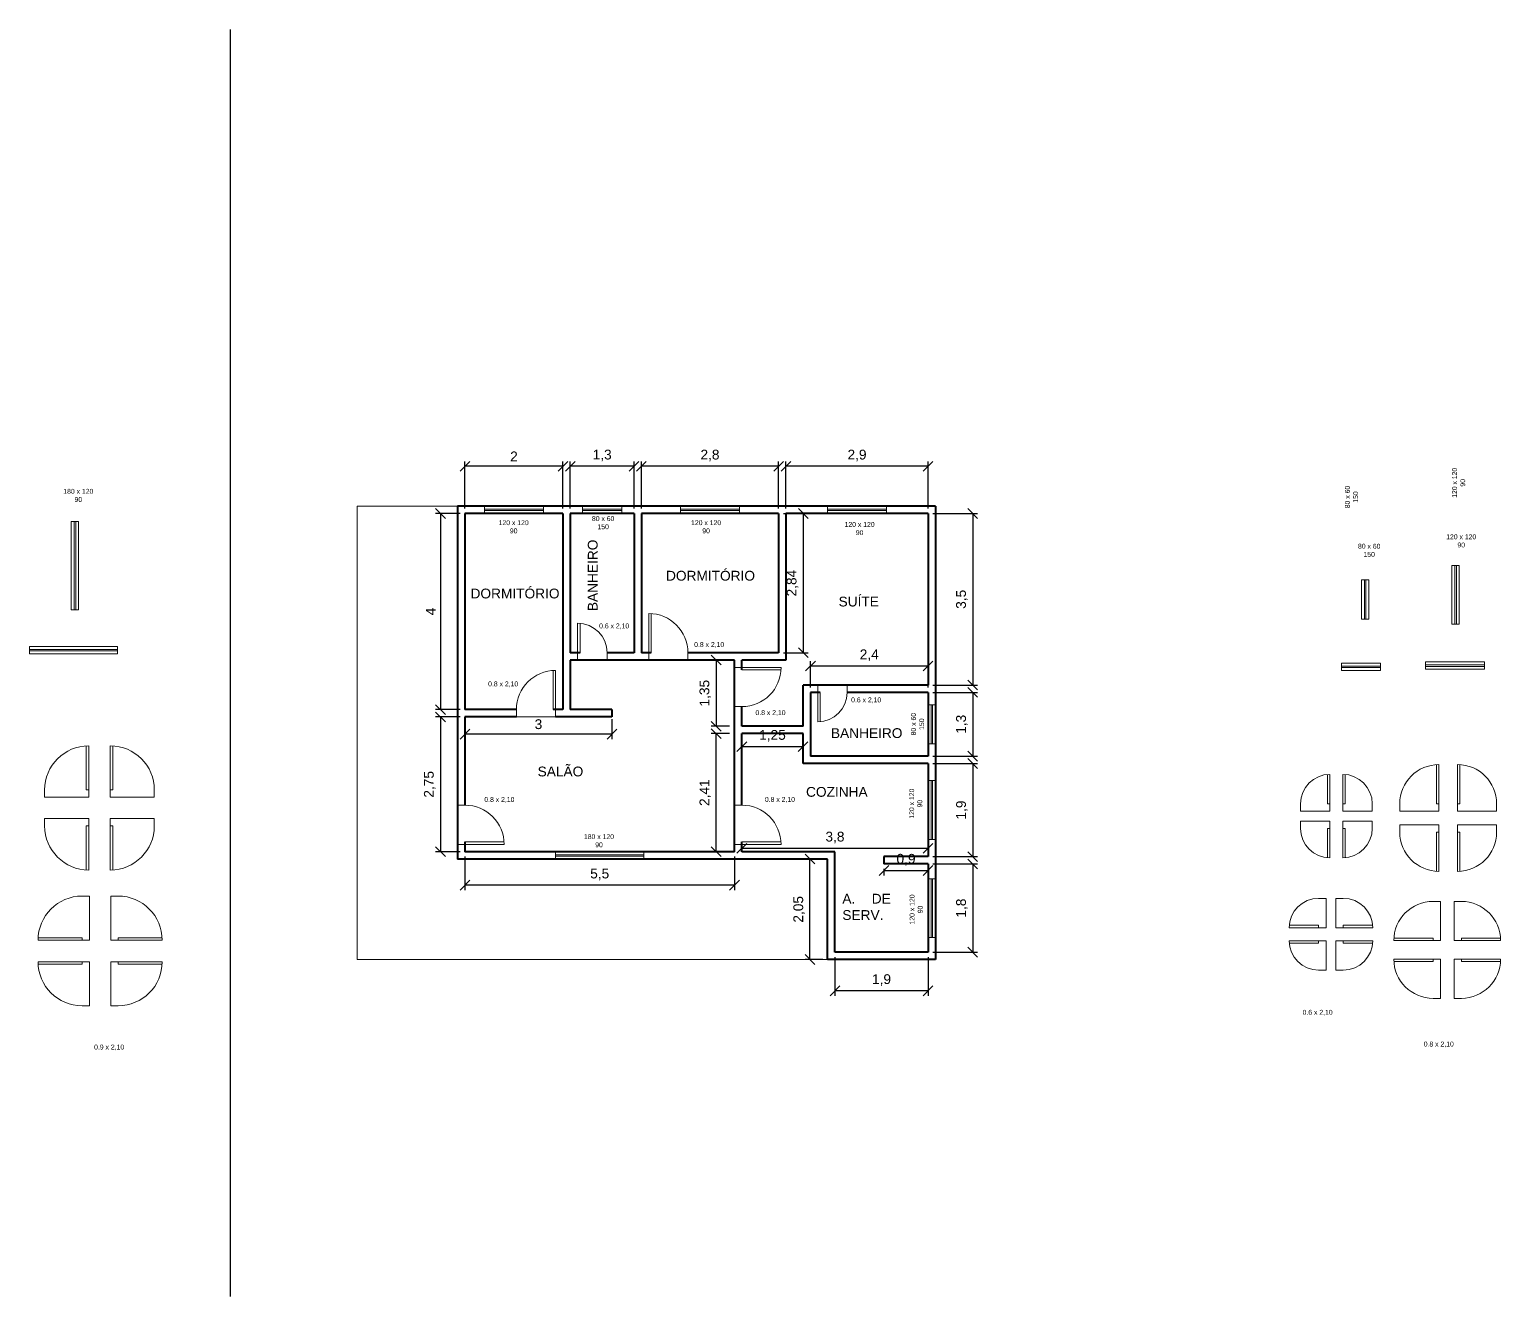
# Model space of a CAD drawing. Header units: millimetres. Extents: x 2213 to 2478, y 1506 to 1643.
# Drawn here: x 2384.16 to 2414.17, y 1580.9 to 1606.75 of the extents above; entities that cross this region are included whole.
import ezdxf

# ---------------------------------------------------------------- set-up
doc = ezdxf.new("R2010")
doc.units = ezdxf.units.MM
for name, color, linetype, lineweight in [('Cotas', 6, 'Continuous', 9), ('Detalhes e Hachuras', 1, 'Continuous', 9), ('Paredes', 4, 'Continuous', 40), ('Portas Janelas', 2, 'Continuous', 20), ('Textos', 3, 'Continuous', 30)]:
    doc.layers.add(name, color=color, linetype=linetype, lineweight=lineweight)
doc.styles.get("Standard").update_dxf_attribs({"font": 'arial.ttf'})
doc.dimstyles.new('ISO-25', dxfattribs={"dimtxt": 0.2, "dimasz": 0.2, "dimexe": 0.1, "dimexo": 0.1, "dimgap": 0.1, "dimtad": 1, "dimtxsty": 'Standard', "dimblk": 'OBLIQUE', "dimcen": 0, "dimclrd": 6, "dimclre": 6, "dimclrt": 6, "dimadec": 0, "dimazin": 0, "dimtfac": 1, "dimtmove": 0, "dimatfit": 3, "dimldrblk": 'OBLIQUE', "dimfxl": 1, "dimtfillclr": 6, "dimarcsym": 0})

# ---------------------------------------------------------------- blocks, each defined once
blk = doc.blocks.new('_Oblique')
at = {"color": 0, "linetype": 'ByBlock', "lineweight": -2}
blk.add_line((-0.5, -0.5), (0.5, 0.5), dxfattribs=at)
blk = doc.blocks.new('*D123')
at = {"layer": 'Defpoints', "color": 0, "transparency": 16777216}
for p in [(2400.083, 1589.828), (2400.443, 1589.828), (2400.443, 1587.778)]:
    blk.add_point(p, dxfattribs=at)
at = {"layer": 'Paredes', "color": 6, "lineweight": -2, "transparency": 16777216}
for p, q in [((2400.343, 1589.828), (2399.983, 1589.828)), ((2400.083, 1587.778), (2400.083, 1589.828)), ((2400.343, 1587.778), (2399.983, 1587.778))]:
    blk.add_line(p, q, dxfattribs=at)
at = {"layer": 'Paredes', "color": 6, "lineweight": -2, "transparency": 16777216, "xscale": 0.2, "yscale": 0.2, "zscale": 0.2}
for p, rotation in [((2400.083, 1589.828), 90), ((2400.083, 1587.778), 270)]:
    blk.add_blockref('_Oblique', p, dxfattribs=dict(at, rotation=rotation))
at = {"layer": 'Paredes', "color": 6, "transparency": 16777216, "insert": (2399.863, 1588.803), "char_height": 0.2, "attachment_point": 5, "rotation": 90}
blk.add_mtext('2,05', dxfattribs=at)
blk = doc.blocks.new('*D124')
at = {"layer": 'Defpoints', "color": 0, "transparency": 16777216}
for p in [(2400.593, 1587.928), (2402.493, 1587.928), (2400.593, 1587.14)]:
    blk.add_point(p, dxfattribs=at)
at = {"layer": 'Paredes', "color": 6, "lineweight": -2, "transparency": 16777216}
for p, q in [((2400.593, 1587.828), (2400.593, 1587.04)), ((2402.493, 1587.828), (2402.493, 1587.04)), ((2402.493, 1587.14), (2400.593, 1587.14))]:
    blk.add_line(p, q, dxfattribs=at)
at = {"layer": 'Paredes', "color": 6, "lineweight": -2, "transparency": 16777216, "xscale": 0.2, "yscale": 0.2, "zscale": 0.2, "rotation": 180}
blk.add_blockref('_Oblique', (2400.593, 1587.14), dxfattribs=at)
at = {"layer": 'Paredes', "color": 6, "lineweight": -2, "transparency": 16777216, "xscale": 0.2, "yscale": 0.2, "zscale": 0.2}
blk.add_blockref('_Oblique', (2402.493, 1587.14), dxfattribs=at)
at = {"layer": 'Paredes', "color": 6, "transparency": 16777216, "insert": (2401.543, 1587.36), "char_height": 0.2, "attachment_point": 5}
blk.add_mtext('1,9', dxfattribs=at)
blk = doc.blocks.new('*D125')
at = {"layer": 'Defpoints', "color": 0, "transparency": 16777216}
for p in [(2393.043, 1592.784), (2396.043, 1592.784), (2393.043, 1592.377)]:
    blk.add_point(p, dxfattribs=at)
at = {"layer": 'Paredes', "color": 6, "lineweight": -2, "transparency": 16777216}
for p, q in [((2393.043, 1592.684), (2393.043, 1592.277)), ((2396.043, 1592.684), (2396.043, 1592.277)), ((2396.043, 1592.377), (2393.043, 1592.377))]:
    blk.add_line(p, q, dxfattribs=at)
at = {"layer": 'Paredes', "color": 6, "lineweight": -2, "transparency": 16777216, "xscale": 0.2, "yscale": 0.2, "zscale": 0.2, "rotation": 180}
blk.add_blockref('_Oblique', (2393.043, 1592.377), dxfattribs=at)
at = {"layer": 'Paredes', "color": 6, "lineweight": -2, "transparency": 16777216, "xscale": 0.2, "yscale": 0.2, "zscale": 0.2}
blk.add_blockref('_Oblique', (2396.043, 1592.377), dxfattribs=at)
at = {"layer": 'Paredes', "color": 6, "transparency": 16777216, "insert": (2394.543, 1592.579), "char_height": 0.2, "attachment_point": 5}
blk.add_mtext('3', dxfattribs=at)
blk = doc.blocks.new('*D126')
at = {"layer": 'Defpoints', "color": 0, "transparency": 16777216}
for p in [(2393.043, 1596.878), (2392.545, 1592.878), (2393.043, 1592.878)]:
    blk.add_point(p, dxfattribs=at)
at = {"layer": 'Paredes', "color": 6, "lineweight": -2, "transparency": 16777216}
for p, q in [((2392.943, 1596.878), (2392.445, 1596.878)), ((2392.545, 1596.878), (2392.545, 1592.878)), ((2392.943, 1592.878), (2392.445, 1592.878))]:
    blk.add_line(p, q, dxfattribs=at)
at = {"layer": 'Paredes', "color": 6, "lineweight": -2, "transparency": 16777216, "xscale": 0.2, "yscale": 0.2, "zscale": 0.2}
for p, rotation in [((2392.545, 1596.878), 90), ((2392.545, 1592.878), 270)]:
    blk.add_blockref('_Oblique', p, dxfattribs=dict(at, rotation=rotation))
at = {"layer": 'Paredes', "color": 6, "transparency": 16777216, "insert": (2392.345, 1594.878), "char_height": 0.2, "attachment_point": 5, "rotation": 90}
blk.add_mtext('4', dxfattribs=at)
blk = doc.blocks.new('*D127')
at = {"layer": 'Defpoints', "color": 0, "transparency": 16777216}
for p in [(2393.043, 1592.728), (2392.545, 1589.978), (2393.043, 1589.978)]:
    blk.add_point(p, dxfattribs=at)
at = {"layer": 'Paredes', "color": 6, "lineweight": -2, "transparency": 16777216}
for p, q in [((2392.943, 1592.728), (2392.445, 1592.728)), ((2392.545, 1592.728), (2392.545, 1589.978)), ((2392.943, 1589.978), (2392.445, 1589.978))]:
    blk.add_line(p, q, dxfattribs=at)
at = {"layer": 'Paredes', "color": 6, "lineweight": -2, "transparency": 16777216, "xscale": 0.2, "yscale": 0.2, "zscale": 0.2}
for p, rotation in [((2392.545, 1592.728), 90), ((2392.545, 1589.978), 270)]:
    blk.add_blockref('_Oblique', p, dxfattribs=dict(at, rotation=rotation))
at = {"layer": 'Paredes', "color": 6, "transparency": 16777216, "insert": (2392.325, 1591.353), "char_height": 0.2, "attachment_point": 5, "rotation": 90}
blk.add_mtext('2,75', dxfattribs=at)
blk = doc.blocks.new('*D128')
at = {"layer": 'Defpoints', "color": 0, "transparency": 16777216}
for p in [(2393.043, 1597.842), (2393.043, 1596.878), (2395.043, 1596.878)]:
    blk.add_point(p, dxfattribs=at)
at = {"layer": 'Paredes', "color": 6, "lineweight": -2, "transparency": 16777216}
for p, q in [((2393.043, 1596.978), (2393.043, 1597.942)), ((2395.043, 1596.978), (2395.043, 1597.942)), ((2395.043, 1597.842), (2393.043, 1597.842))]:
    blk.add_line(p, q, dxfattribs=at)
at = {"layer": 'Paredes', "color": 6, "lineweight": -2, "transparency": 16777216, "xscale": 0.2, "yscale": 0.2, "zscale": 0.2, "rotation": 180}
blk.add_blockref('_Oblique', (2393.043, 1597.842), dxfattribs=at)
at = {"layer": 'Paredes', "color": 6, "lineweight": -2, "transparency": 16777216, "xscale": 0.2, "yscale": 0.2, "zscale": 0.2}
blk.add_blockref('_Oblique', (2395.043, 1597.842), dxfattribs=at)
at = {"layer": 'Paredes', "color": 6, "transparency": 16777216, "insert": (2394.043, 1598.043), "char_height": 0.2, "attachment_point": 5}
blk.add_mtext('2', dxfattribs=at)
blk = doc.blocks.new('*D129')
at = {"layer": 'Defpoints', "color": 0, "transparency": 16777216}
for p in [(2395.193, 1597.842), (2395.193, 1596.878), (2396.493, 1596.878)]:
    blk.add_point(p, dxfattribs=at)
at = {"layer": 'Paredes', "color": 6, "lineweight": -2, "transparency": 16777216}
for p, q in [((2395.193, 1596.978), (2395.193, 1597.942)), ((2396.493, 1596.978), (2396.493, 1597.942)), ((2396.493, 1597.842), (2395.193, 1597.842))]:
    blk.add_line(p, q, dxfattribs=at)
at = {"layer": 'Paredes', "color": 6, "lineweight": -2, "transparency": 16777216, "xscale": 0.2, "yscale": 0.2, "zscale": 0.2, "rotation": 180}
blk.add_blockref('_Oblique', (2395.193, 1597.842), dxfattribs=at)
at = {"layer": 'Paredes', "color": 6, "lineweight": -2, "transparency": 16777216, "xscale": 0.2, "yscale": 0.2, "zscale": 0.2}
blk.add_blockref('_Oblique', (2396.493, 1597.842), dxfattribs=at)
at = {"layer": 'Paredes', "color": 6, "transparency": 16777216, "insert": (2395.843, 1598.062), "char_height": 0.2, "attachment_point": 5}
blk.add_mtext('1,3', dxfattribs=at)
blk = doc.blocks.new('*D130')
at = {"layer": 'Defpoints', "color": 0, "transparency": 16777216}
for p in [(2396.643, 1597.842), (2396.643, 1596.878), (2399.443, 1596.878)]:
    blk.add_point(p, dxfattribs=at)
at = {"layer": 'Paredes', "color": 6, "lineweight": -2, "transparency": 16777216}
for p, q in [((2396.643, 1596.978), (2396.643, 1597.942)), ((2399.443, 1596.978), (2399.443, 1597.942)), ((2399.443, 1597.842), (2396.643, 1597.842))]:
    blk.add_line(p, q, dxfattribs=at)
at = {"layer": 'Paredes', "color": 6, "lineweight": -2, "transparency": 16777216, "xscale": 0.2, "yscale": 0.2, "zscale": 0.2, "rotation": 180}
blk.add_blockref('_Oblique', (2396.643, 1597.842), dxfattribs=at)
at = {"layer": 'Paredes', "color": 6, "lineweight": -2, "transparency": 16777216, "xscale": 0.2, "yscale": 0.2, "zscale": 0.2}
blk.add_blockref('_Oblique', (2399.443, 1597.842), dxfattribs=at)
at = {"layer": 'Paredes', "color": 6, "transparency": 16777216, "insert": (2398.043, 1598.062), "char_height": 0.2, "attachment_point": 5}
blk.add_mtext('2,8', dxfattribs=at)
blk = doc.blocks.new('*D131')
at = {"layer": 'Defpoints', "color": 0, "transparency": 16777216}
for p in [(2399.593, 1597.842), (2399.593, 1596.878), (2402.493, 1596.878)]:
    blk.add_point(p, dxfattribs=at)
at = {"layer": 'Paredes', "color": 6, "lineweight": -2, "transparency": 16777216}
for p, q in [((2399.593, 1596.978), (2399.593, 1597.942)), ((2402.493, 1596.978), (2402.493, 1597.942)), ((2402.493, 1597.842), (2399.593, 1597.842))]:
    blk.add_line(p, q, dxfattribs=at)
at = {"layer": 'Paredes', "color": 6, "lineweight": -2, "transparency": 16777216, "xscale": 0.2, "yscale": 0.2, "zscale": 0.2, "rotation": 180}
blk.add_blockref('_Oblique', (2399.593, 1597.842), dxfattribs=at)
at = {"layer": 'Paredes', "color": 6, "lineweight": -2, "transparency": 16777216, "xscale": 0.2, "yscale": 0.2, "zscale": 0.2}
blk.add_blockref('_Oblique', (2402.493, 1597.842), dxfattribs=at)
at = {"layer": 'Paredes', "color": 6, "transparency": 16777216, "insert": (2401.043, 1598.062), "char_height": 0.2, "attachment_point": 5}
blk.add_mtext('2,9', dxfattribs=at)
blk = doc.blocks.new('*D132')
at = {"layer": 'Defpoints', "color": 0, "transparency": 16777216}
for p in [(2402.493, 1596.878), (2402.493, 1593.378), (2403.404, 1593.378)]:
    blk.add_point(p, dxfattribs=at)
at = {"layer": 'Paredes', "color": 6, "lineweight": -2, "transparency": 16777216}
for p, q in [((2402.593, 1596.878), (2403.504, 1596.878)), ((2403.404, 1596.878), (2403.404, 1593.378)), ((2402.593, 1593.378), (2403.504, 1593.378))]:
    blk.add_line(p, q, dxfattribs=at)
at = {"layer": 'Paredes', "color": 6, "lineweight": -2, "transparency": 16777216, "xscale": 0.2, "yscale": 0.2, "zscale": 0.2}
for p, rotation in [((2403.404, 1596.878), 90), ((2403.404, 1593.378), 270)]:
    blk.add_blockref('_Oblique', p, dxfattribs=dict(at, rotation=rotation))
at = {"layer": 'Paredes', "color": 6, "transparency": 16777216, "insert": (2403.184, 1595.128), "char_height": 0.2, "attachment_point": 5, "rotation": 90}
blk.add_mtext('3,5', dxfattribs=at)
blk = doc.blocks.new('*D133')
at = {"layer": 'Defpoints', "color": 0, "transparency": 16777216}
for p in [(2402.493, 1593.228), (2402.493, 1591.928), (2403.404, 1591.928)]:
    blk.add_point(p, dxfattribs=at)
at = {"layer": 'Paredes', "color": 6, "lineweight": -2, "transparency": 16777216}
for p, q in [((2402.593, 1593.228), (2403.504, 1593.228)), ((2403.404, 1593.228), (2403.404, 1591.928)), ((2402.593, 1591.928), (2403.504, 1591.928))]:
    blk.add_line(p, q, dxfattribs=at)
at = {"layer": 'Paredes', "color": 6, "lineweight": -2, "transparency": 16777216, "xscale": 0.2, "yscale": 0.2, "zscale": 0.2}
for p, rotation in [((2403.404, 1593.228), 90), ((2403.404, 1591.928), 270)]:
    blk.add_blockref('_Oblique', p, dxfattribs=dict(at, rotation=rotation))
at = {"layer": 'Paredes', "color": 6, "transparency": 16777216, "insert": (2403.184, 1592.578), "char_height": 0.2, "attachment_point": 5, "rotation": 90}
blk.add_mtext('1,3', dxfattribs=at)
blk = doc.blocks.new('*D134')
at = {"layer": 'Defpoints', "color": 0, "transparency": 16777216}
for p in [(2402.493, 1591.778), (2402.493, 1589.878), (2403.404, 1589.878)]:
    blk.add_point(p, dxfattribs=at)
at = {"layer": 'Paredes', "color": 6, "lineweight": -2, "transparency": 16777216}
for p, q in [((2402.593, 1591.778), (2403.504, 1591.778)), ((2403.404, 1591.778), (2403.404, 1589.878)), ((2402.593, 1589.878), (2403.504, 1589.878))]:
    blk.add_line(p, q, dxfattribs=at)
at = {"layer": 'Paredes', "color": 6, "lineweight": -2, "transparency": 16777216, "xscale": 0.2, "yscale": 0.2, "zscale": 0.2}
for p, rotation in [((2403.404, 1591.778), 90), ((2403.404, 1589.878), 270)]:
    blk.add_blockref('_Oblique', p, dxfattribs=dict(at, rotation=rotation))
at = {"layer": 'Paredes', "color": 6, "transparency": 16777216, "insert": (2403.184, 1590.828), "char_height": 0.2, "attachment_point": 5, "rotation": 90}
blk.add_mtext('1,9', dxfattribs=at)
blk = doc.blocks.new('*D135')
at = {"layer": 'Defpoints', "color": 0, "transparency": 16777216}
for p in [(2402.493, 1589.728), (2402.493, 1587.928), (2403.404, 1587.928)]:
    blk.add_point(p, dxfattribs=at)
at = {"layer": 'Paredes', "color": 6, "lineweight": -2, "transparency": 16777216}
for p, q in [((2402.593, 1589.728), (2403.504, 1589.728)), ((2403.404, 1589.728), (2403.404, 1587.928)), ((2402.593, 1587.928), (2403.504, 1587.928))]:
    blk.add_line(p, q, dxfattribs=at)
at = {"layer": 'Paredes', "color": 6, "lineweight": -2, "transparency": 16777216, "xscale": 0.2, "yscale": 0.2, "zscale": 0.2}
for p, rotation in [((2403.404, 1589.728), 90), ((2403.404, 1587.928), 270)]:
    blk.add_blockref('_Oblique', p, dxfattribs=dict(at, rotation=rotation))
at = {"layer": 'Paredes', "color": 6, "transparency": 16777216, "insert": (2403.184, 1588.828), "char_height": 0.2, "attachment_point": 5, "rotation": 90}
blk.add_mtext('1,8', dxfattribs=at)
blk = doc.blocks.new('*D136')
at = {"layer": 'Defpoints', "color": 0, "transparency": 16777216}
for p in [(2398.693, 1589.978), (2402.493, 1590.048), (2402.493, 1589.978)]:
    blk.add_point(p, dxfattribs=at)
at = {"layer": 'Paredes', "color": 6, "lineweight": -2, "transparency": 16777216}
for p, q in [((2398.693, 1590.078), (2398.693, 1590.148)), ((2402.493, 1590.078), (2402.493, 1590.148)), ((2398.693, 1590.048), (2402.493, 1590.048))]:
    blk.add_line(p, q, dxfattribs=at)
at = {"layer": 'Paredes', "color": 6, "lineweight": -2, "transparency": 16777216, "xscale": 0.2, "yscale": 0.2, "zscale": 0.2, "rotation": 180}
blk.add_blockref('_Oblique', (2398.693, 1590.048), dxfattribs=at)
at = {"layer": 'Paredes', "color": 6, "lineweight": -2, "transparency": 16777216, "xscale": 0.2, "yscale": 0.2, "zscale": 0.2}
blk.add_blockref('_Oblique', (2402.493, 1590.048), dxfattribs=at)
at = {"layer": 'Paredes', "color": 6, "transparency": 16777216, "insert": (2400.593, 1590.268), "char_height": 0.2, "attachment_point": 5}
blk.add_mtext('3,8', dxfattribs=at)
blk = doc.blocks.new('*D137')
at = {"layer": 'Defpoints', "color": 0, "transparency": 16777216}
for p in [(2393.043, 1589.978), (2398.543, 1589.978), (2393.043, 1589.296)]:
    blk.add_point(p, dxfattribs=at)
at = {"layer": 'Paredes', "color": 6, "lineweight": -2, "transparency": 16777216}
for p, q in [((2393.043, 1589.878), (2393.043, 1589.196)), ((2398.543, 1589.878), (2398.543, 1589.196)), ((2398.543, 1589.296), (2393.043, 1589.296))]:
    blk.add_line(p, q, dxfattribs=at)
at = {"layer": 'Paredes', "color": 6, "lineweight": -2, "transparency": 16777216, "xscale": 0.2, "yscale": 0.2, "zscale": 0.2, "rotation": 180}
blk.add_blockref('_Oblique', (2393.043, 1589.296), dxfattribs=at)
at = {"layer": 'Paredes', "color": 6, "lineweight": -2, "transparency": 16777216, "xscale": 0.2, "yscale": 0.2, "zscale": 0.2}
blk.add_blockref('_Oblique', (2398.543, 1589.296), dxfattribs=at)
at = {"layer": 'Paredes', "color": 6, "transparency": 16777216, "insert": (2395.793, 1589.515), "char_height": 0.2, "attachment_point": 5}
blk.add_mtext('5,5', dxfattribs=at)
blk = doc.blocks.new('*D138')
at = {"layer": 'Defpoints', "color": 0, "transparency": 16777216}
for p in [(2398.168, 1592.388), (2398.543, 1592.388), (2398.543, 1589.978)]:
    blk.add_point(p, dxfattribs=at)
at = {"layer": 'Paredes', "color": 6, "lineweight": -2, "transparency": 16777216}
for p, q in [((2398.443, 1592.388), (2398.068, 1592.388)), ((2398.168, 1589.978), (2398.168, 1592.388)), ((2398.443, 1589.978), (2398.068, 1589.978))]:
    blk.add_line(p, q, dxfattribs=at)
at = {"layer": 'Paredes', "color": 6, "lineweight": -2, "transparency": 16777216, "xscale": 0.2, "yscale": 0.2, "zscale": 0.2}
for p, rotation in [((2398.168, 1592.388), 90), ((2398.168, 1589.978), 270)]:
    blk.add_blockref('_Oblique', p, dxfattribs=dict(at, rotation=rotation))
at = {"layer": 'Paredes', "color": 6, "transparency": 16777216, "insert": (2397.948, 1591.183), "char_height": 0.2, "attachment_point": 5, "rotation": 90}
blk.add_mtext('2,41', dxfattribs=at)
blk = doc.blocks.new('*D139')
at = {"layer": 'Defpoints', "color": 0, "transparency": 16777216}
for p in [(2398.543, 1593.888), (2398.168, 1592.538), (2398.543, 1592.538)]:
    blk.add_point(p, dxfattribs=at)
at = {"layer": 'Paredes', "color": 6, "lineweight": -2, "transparency": 16777216}
for p, q in [((2398.443, 1593.888), (2398.068, 1593.888)), ((2398.168, 1593.888), (2398.168, 1592.538)), ((2398.443, 1592.538), (2398.068, 1592.538))]:
    blk.add_line(p, q, dxfattribs=at)
at = {"layer": 'Paredes', "color": 6, "lineweight": -2, "transparency": 16777216, "xscale": 0.2, "yscale": 0.2, "zscale": 0.2}
for p, rotation in [((2398.168, 1593.888), 90), ((2398.168, 1592.538), 270)]:
    blk.add_blockref('_Oblique', p, dxfattribs=dict(at, rotation=rotation))
at = {"layer": 'Paredes', "color": 6, "transparency": 16777216, "insert": (2397.948, 1593.213), "char_height": 0.2, "attachment_point": 5, "rotation": 90}
blk.add_mtext('1,35', dxfattribs=at)
blk = doc.blocks.new('*D140')
at = {"layer": 'Defpoints', "color": 0, "transparency": 16777216}
for p in [(2400.093, 1593.766), (2400.093, 1593.228), (2402.493, 1593.228)]:
    blk.add_point(p, dxfattribs=at)
at = {"layer": 'Paredes', "color": 6, "lineweight": -2, "transparency": 16777216}
for p, q in [((2400.093, 1593.328), (2400.093, 1593.866)), ((2402.493, 1593.766), (2400.093, 1593.766)), ((2402.493, 1593.328), (2402.493, 1593.866))]:
    blk.add_line(p, q, dxfattribs=at)
at = {"layer": 'Paredes', "color": 6, "lineweight": -2, "transparency": 16777216, "xscale": 0.2, "yscale": 0.2, "zscale": 0.2, "rotation": 180}
blk.add_blockref('_Oblique', (2400.093, 1593.766), dxfattribs=at)
at = {"layer": 'Paredes', "color": 6, "lineweight": -2, "transparency": 16777216, "xscale": 0.2, "yscale": 0.2, "zscale": 0.2}
blk.add_blockref('_Oblique', (2402.493, 1593.766), dxfattribs=at)
at = {"layer": 'Paredes', "color": 6, "transparency": 16777216, "insert": (2401.293, 1593.986), "char_height": 0.2, "attachment_point": 5}
blk.add_mtext('2,4', dxfattribs=at)
blk = doc.blocks.new('*D141')
at = {"layer": 'Defpoints', "color": 0, "transparency": 16777216}
for p in [(2399.443, 1596.878), (2399.443, 1594.038), (2399.947, 1594.038)]:
    blk.add_point(p, dxfattribs=at)
at = {"layer": 'Paredes', "color": 6, "lineweight": -2, "transparency": 16777216}
for p, q in [((2399.543, 1596.878), (2400.047, 1596.878)), ((2399.947, 1596.878), (2399.947, 1594.038)), ((2399.543, 1594.038), (2400.047, 1594.038))]:
    blk.add_line(p, q, dxfattribs=at)
at = {"layer": 'Paredes', "color": 6, "lineweight": -2, "transparency": 16777216, "xscale": 0.2, "yscale": 0.2, "zscale": 0.2}
for p, rotation in [((2399.947, 1596.878), 90), ((2399.947, 1594.038), 270)]:
    blk.add_blockref('_Oblique', p, dxfattribs=dict(at, rotation=rotation))
at = {"layer": 'Paredes', "color": 6, "transparency": 16777216, "insert": (2399.726, 1595.458), "char_height": 0.2, "attachment_point": 5, "rotation": 90}
blk.add_mtext('2,84', dxfattribs=at)
blk = doc.blocks.new('*D269')
at = {"layer": 'Cotas', "color": 6, "lineweight": -2, "transparency": 16777216}
for p, q in [((2401.593, 1589.628), (2401.593, 1589.495)), ((2401.593, 1589.595), (2402.493, 1589.595)), ((2402.493, 1589.628), (2402.493, 1589.495))]:
    blk.add_line(p, q, dxfattribs=at)
at = {"layer": 'Defpoints', "color": 0, "transparency": 16777216}
for p in [(2401.593, 1589.728), (2402.493, 1589.728), (2402.493, 1589.595)]:
    blk.add_point(p, dxfattribs=at)
at = {"layer": 'Cotas', "color": 6, "lineweight": -2, "transparency": 16777216, "xscale": 0.2, "yscale": 0.2, "zscale": 0.2, "rotation": 180}
blk.add_blockref('_Oblique', (2401.593, 1589.595), dxfattribs=at)
at = {"layer": 'Cotas', "color": 6, "lineweight": -2, "transparency": 16777216, "xscale": 0.2, "yscale": 0.2, "zscale": 0.2}
blk.add_blockref('_Oblique', (2402.493, 1589.595), dxfattribs=at)
at = {"layer": 'Cotas', "color": 6, "transparency": 16777216, "insert": (2402.043, 1589.815), "char_height": 0.2, "attachment_point": 5}
blk.add_mtext('0,9', dxfattribs=at)
blk = doc.blocks.new('*D270')
at = {"layer": 'Cotas', "color": 6, "lineweight": -2, "transparency": 16777216}
for p, q in [((2398.693, 1592.288), (2398.693, 1592.022)), ((2399.943, 1592.288), (2399.943, 1592.022)), ((2398.693, 1592.122), (2399.943, 1592.122))]:
    blk.add_line(p, q, dxfattribs=at)
at = {"layer": 'Defpoints', "color": 0, "transparency": 16777216}
for p in [(2398.693, 1592.388), (2399.943, 1592.388), (2399.943, 1592.122)]:
    blk.add_point(p, dxfattribs=at)
at = {"layer": 'Cotas', "color": 6, "lineweight": -2, "transparency": 16777216, "xscale": 0.2, "yscale": 0.2, "zscale": 0.2, "rotation": 180}
blk.add_blockref('_Oblique', (2398.693, 1592.122), dxfattribs=at)
at = {"layer": 'Cotas', "color": 6, "lineweight": -2, "transparency": 16777216, "xscale": 0.2, "yscale": 0.2, "zscale": 0.2}
blk.add_blockref('_Oblique', (2399.943, 1592.122), dxfattribs=at)
at = {"layer": 'Cotas', "color": 6, "transparency": 16777216, "insert": (2399.318, 1592.343), "char_height": 0.2, "attachment_point": 5}
blk.add_mtext('1,25', dxfattribs=at)

msp = doc.modelspace()

# ---------------------------------------------------------------- linework, layer by layer
msp.add_line((2388.252, 1606.754), (2388.252, 1580.902))
at = {"layer": 'Detalhes e Hachuras'}
for p, q in [((2390.843, 1587.778), (2390.843, 1597.028)), ((2390.843, 1597.028), (2392.893, 1597.028)), ((2400.443, 1587.778), (2390.843, 1587.778))]:
    msp.add_line(p, q, dxfattribs=at)
at = {"layer": 'Paredes'}
for p, q in [((2402.643, 1597.028), (2392.893, 1597.028)), ((2392.893, 1597.028), (2392.893, 1589.828)), ((2402.643, 1597.028), (2402.643, 1587.778)), ((2393.043, 1596.878), (2393.043, 1592.878)), ((2395.043, 1596.878), (2393.043, 1596.878)), ((2395.043, 1596.878), (2395.043, 1592.878)), ((2395.193, 1596.878), (2395.193, 1594.038)), ((2396.493, 1596.878), (2395.193, 1596.878)), ((2396.493, 1596.878), (2396.493, 1594.038)), ((2396.643, 1596.878), (2396.643, 1594.038)), ((2399.443, 1596.878), (2396.643, 1596.878)), ((2399.443, 1596.878), (2399.443, 1594.038)), ((2402.493, 1596.878), (2399.593, 1596.878)), ((2399.593, 1596.878), (2399.593, 1593.888)), ((2402.493, 1596.878), (2402.493, 1593.378)), ((2395.393, 1594.038), (2395.193, 1594.038)), ((2396.493, 1594.038), (2395.943, 1594.038)), ((2396.843, 1594.038), (2396.643, 1594.038)), ((2399.443, 1594.038), (2397.593, 1594.038)), ((2395.193, 1593.888), (2395.193, 1592.878)), ((2398.543, 1593.888), (2395.193, 1593.888)), ((2398.543, 1589.978), (2398.543, 1593.888)), ((2399.593, 1593.888), (2398.693, 1593.888)), ((2398.693, 1593.688), (2398.693, 1593.888)), ((2402.493, 1593.378), (2399.943, 1593.378)), ((2399.943, 1592.538), (2399.943, 1593.378)), ((2400.093, 1593.228), (2400.093, 1591.928)), ((2400.293, 1593.228), (2400.093, 1593.228)), ((2402.493, 1593.228), (2400.843, 1593.228)), ((2402.493, 1593.228), (2402.493, 1591.928)), ((2394.093, 1592.878), (2393.043, 1592.878)), ((2395.043, 1592.878), (2394.843, 1592.878)), ((2396.043, 1592.878), (2395.193, 1592.878)), ((2396.043, 1592.878), (2396.043, 1592.728)), ((2398.693, 1592.538), (2398.693, 1592.938)), ((2394.093, 1592.728), (2393.043, 1592.728)), ((2393.043, 1592.728), (2393.043, 1590.928)), ((2396.043, 1592.728), (2394.893, 1592.728)), ((2399.943, 1592.538), (2398.693, 1592.538)), ((2399.943, 1592.388), (2398.693, 1592.388)), ((2398.693, 1590.928), (2398.693, 1592.388)), ((2399.943, 1591.778), (2399.943, 1592.388)), ((2402.493, 1591.928), (2400.093, 1591.928)), ((2402.493, 1591.778), (2399.943, 1591.778)), ((2402.493, 1591.778), (2402.493, 1589.878)), ((2393.043, 1590.178), (2393.043, 1589.978)), ((2398.693, 1589.978), (2398.693, 1590.178)), ((2400.443, 1589.828), (2392.893, 1589.828)), ((2398.543, 1589.978), (2393.043, 1589.978)), ((2400.593, 1589.978), (2398.693, 1589.978)), ((2400.443, 1587.778), (2400.443, 1589.828)), ((2400.593, 1587.928), (2400.593, 1589.978)), ((2401.593, 1589.878), (2401.593, 1589.728)), ((2402.493, 1589.878), (2401.593, 1589.878)), ((2402.493, 1589.728), (2401.593, 1589.728)), ((2402.493, 1589.728), (2402.493, 1587.928)), ((2402.643, 1587.778), (2400.443, 1587.778)), ((2402.493, 1587.928), (2400.593, 1587.928))]:
    msp.add_line(p, q, dxfattribs=at)
at = {"layer": 'Portas Janelas'}
for p, q in [((2393.443, 1597.028), (2393.443, 1596.878)), ((2394.643, 1597.028), (2393.443, 1597.028)), ((2394.643, 1596.878), (2394.643, 1597.028)), ((2395.443, 1597.028), (2396.243, 1597.028)), ((2395.443, 1596.878), (2395.443, 1597.028)), ((2396.243, 1597.028), (2396.243, 1596.878)), ((2397.443, 1597.028), (2397.443, 1596.878)), ((2398.643, 1597.028), (2397.443, 1597.028)), ((2398.643, 1596.878), (2398.643, 1597.028)), ((2400.443, 1597.028), (2400.443, 1596.878)), ((2401.643, 1597.028), (2400.443, 1597.028)), ((2401.643, 1596.878), (2401.643, 1597.028)), ((2385.01, 1594.916), (2385.01, 1596.716)), ((2385.01, 1596.716), (2385.16, 1596.716)), ((2385.07, 1594.916), (2385.07, 1596.716)), ((2385.1, 1596.716), (2385.1, 1594.916)), ((2385.16, 1596.716), (2385.16, 1594.916)), ((2394.643, 1596.968), (2393.443, 1596.968)), ((2393.443, 1596.938), (2394.643, 1596.938)), ((2393.443, 1596.878), (2394.643, 1596.878)), ((2395.443, 1596.968), (2396.243, 1596.968)), ((2396.243, 1596.938), (2395.443, 1596.938)), ((2396.243, 1596.878), (2395.443, 1596.878)), ((2398.643, 1596.968), (2397.443, 1596.968)), ((2397.443, 1596.938), (2398.643, 1596.938)), ((2397.443, 1596.878), (2398.643, 1596.878)), ((2401.643, 1596.968), (2400.443, 1596.968)), ((2400.443, 1596.938), (2401.643, 1596.938)), ((2400.443, 1596.878), (2401.643, 1596.878)), ((2413.333, 1595.821), (2413.183, 1595.821)), ((2413.183, 1595.821), (2413.183, 1594.621)), ((2413.243, 1595.821), (2413.243, 1594.621)), ((2413.273, 1594.621), (2413.273, 1595.821)), ((2413.333, 1594.621), (2413.333, 1595.821)), ((2411.338, 1594.723), (2411.338, 1595.523)), ((2411.338, 1595.523), (2411.488, 1595.523)), ((2411.398, 1594.723), (2411.398, 1595.523)), ((2411.428, 1595.523), (2411.428, 1594.723)), ((2411.488, 1595.523), (2411.488, 1594.723)), ((2385.16, 1594.916), (2385.01, 1594.916)), ((2395.343, 1594.038), (2395.343, 1594.638)), ((2395.393, 1594.636), (2395.393, 1594.038)), ((2396.793, 1594.038), (2396.793, 1594.838)), ((2396.843, 1594.837), (2396.843, 1594.038)), ((2411.488, 1594.723), (2411.338, 1594.723)), ((2413.183, 1594.621), (2413.333, 1594.621)), ((2384.156, 1594.167), (2385.956, 1594.167)), ((2384.156, 1594.017), (2384.156, 1594.167)), ((2384.156, 1594.107), (2385.956, 1594.107)), ((2385.956, 1594.077), (2384.156, 1594.077)), ((2385.956, 1594.017), (2384.156, 1594.017)), ((2385.956, 1594.167), (2385.956, 1594.017)), ((2395.393, 1594.038), (2395.343, 1594.038)), ((2395.343, 1594.038), (2395.343, 1593.888)), ((2395.943, 1593.888), (2395.943, 1594.038)), ((2396.793, 1593.888), (2396.793, 1594.038)), ((2396.843, 1594.038), (2396.793, 1594.038)), ((2397.593, 1594.038), (2397.593, 1593.888)), ((2395.343, 1593.888), (2395.943, 1593.888)), ((2397.593, 1593.888), (2396.793, 1593.888)), ((2398.543, 1592.938), (2398.543, 1593.738)), ((2398.543, 1593.738), (2398.693, 1593.738)), ((2398.693, 1593.738), (2399.493, 1593.738)), ((2398.693, 1593.688), (2398.693, 1593.738)), ((2399.491, 1593.688), (2398.693, 1593.688)), ((2410.926, 1593.827), (2411.726, 1593.827)), ((2410.926, 1593.677), (2410.926, 1593.827)), ((2410.926, 1593.767), (2411.726, 1593.767)), ((2411.726, 1593.737), (2410.926, 1593.737)), ((2411.726, 1593.827), (2411.726, 1593.677)), ((2412.646, 1593.85), (2412.646, 1593.7)), ((2413.846, 1593.85), (2412.646, 1593.85)), ((2413.846, 1593.79), (2412.646, 1593.79)), ((2412.646, 1593.76), (2413.846, 1593.76)), ((2412.646, 1593.7), (2413.846, 1593.7)), ((2413.846, 1593.7), (2413.846, 1593.85)), ((2394.843, 1593.677), (2394.843, 1592.878)), ((2394.893, 1592.878), (2394.893, 1593.678)), ((2411.726, 1593.677), (2410.926, 1593.677)), ((2400.243, 1593.228), (2400.243, 1593.378)), ((2400.243, 1593.378), (2400.843, 1593.378)), ((2400.243, 1593.228), (2400.243, 1592.628)), ((2400.293, 1593.228), (2400.243, 1593.228)), ((2400.293, 1592.63), (2400.293, 1593.228)), ((2400.843, 1593.378), (2400.843, 1593.228)), ((2394.093, 1592.878), (2394.093, 1592.728)), ((2394.843, 1592.878), (2394.893, 1592.878)), ((2394.893, 1592.728), (2394.893, 1592.878)), ((2398.693, 1592.938), (2398.543, 1592.938)), ((2402.493, 1592.178), (2402.493, 1592.978)), ((2402.493, 1592.978), (2402.643, 1592.978)), ((2402.553, 1592.178), (2402.553, 1592.978)), ((2402.583, 1592.978), (2402.583, 1592.178)), ((2402.643, 1592.978), (2402.643, 1592.178)), ((2394.093, 1592.728), (2394.893, 1592.728)), ((2385.317, 1592.138), (2385.317, 1591.239)), ((2385.367, 1591.239), (2385.367, 1592.139)), ((2385.805, 1591.239), (2385.805, 1592.139)), ((2385.855, 1592.138), (2385.855, 1591.239)), ((2402.643, 1592.178), (2402.493, 1592.178)), ((2412.867, 1591.754), (2412.867, 1590.956)), ((2412.917, 1590.956), (2412.917, 1591.756)), ((2413.295, 1590.956), (2413.295, 1591.756)), ((2413.345, 1591.754), (2413.345, 1590.956)), ((2402.643, 1591.428), (2402.493, 1591.428)), ((2402.493, 1591.428), (2402.493, 1590.228)), ((2402.553, 1591.428), (2402.553, 1590.228)), ((2402.583, 1590.228), (2402.583, 1591.428)), ((2402.643, 1590.228), (2402.643, 1591.428)), ((2410.641, 1591.554), (2410.641, 1590.956)), ((2410.691, 1590.956), (2410.691, 1591.556)), ((2410.957, 1590.956), (2410.957, 1591.556)), ((2411.007, 1591.554), (2411.007, 1590.956)), ((2384.467, 1591.089), (2384.467, 1591.239)), ((2384.467, 1591.089), (2385.367, 1591.089)), ((2385.317, 1591.239), (2385.367, 1591.239)), ((2385.367, 1591.089), (2385.367, 1591.239)), ((2385.805, 1591.089), (2385.805, 1591.239)), ((2385.855, 1591.239), (2385.805, 1591.239)), ((2386.705, 1591.089), (2385.805, 1591.089)), ((2386.705, 1591.089), (2386.705, 1591.239)), ((2393.043, 1590.928), (2392.893, 1590.928)), ((2392.893, 1590.928), (2392.893, 1590.128)), ((2398.693, 1590.928), (2398.543, 1590.928)), ((2398.543, 1590.928), (2398.543, 1590.128)), ((2410.091, 1590.806), (2410.091, 1590.956)), ((2410.691, 1590.806), (2410.091, 1590.806)), ((2410.641, 1590.956), (2410.691, 1590.956)), ((2410.691, 1590.956), (2410.691, 1590.806)), ((2411.007, 1590.956), (2410.957, 1590.956)), ((2410.957, 1590.956), (2410.957, 1590.806)), ((2410.957, 1590.806), (2411.557, 1590.806)), ((2411.557, 1590.806), (2411.557, 1590.956)), ((2412.117, 1590.956), (2412.117, 1590.806)), ((2412.117, 1590.806), (2412.917, 1590.806)), ((2412.867, 1590.956), (2412.917, 1590.956)), ((2412.917, 1590.806), (2412.917, 1590.956)), ((2413.295, 1590.806), (2413.295, 1590.956)), ((2413.345, 1590.956), (2413.295, 1590.956)), ((2414.095, 1590.806), (2413.295, 1590.806)), ((2414.095, 1590.956), (2414.095, 1590.806)), ((2384.467, 1590.655), (2384.467, 1590.505)), ((2384.467, 1590.655), (2385.367, 1590.655)), ((2385.317, 1589.606), (2385.317, 1590.505)), ((2385.317, 1590.505), (2385.367, 1590.505)), ((2385.367, 1590.655), (2385.367, 1590.505)), ((2385.367, 1590.505), (2385.367, 1589.605)), ((2386.705, 1590.655), (2385.805, 1590.655)), ((2385.805, 1590.655), (2385.805, 1590.505)), ((2385.805, 1590.505), (2385.805, 1589.605)), ((2385.855, 1590.505), (2385.805, 1590.505)), ((2385.855, 1589.606), (2385.855, 1590.505)), ((2386.705, 1590.655), (2386.705, 1590.505)), ((2410.691, 1590.604), (2410.091, 1590.604)), ((2410.091, 1590.604), (2410.091, 1590.454)), ((2410.641, 1589.856), (2410.641, 1590.454)), ((2410.641, 1590.454), (2410.691, 1590.454)), ((2410.691, 1590.454), (2410.691, 1590.604)), ((2410.691, 1590.454), (2410.691, 1589.854)), ((2410.957, 1590.454), (2410.957, 1590.604)), ((2410.957, 1590.604), (2411.557, 1590.604)), ((2410.957, 1590.454), (2410.957, 1589.854)), ((2411.007, 1590.454), (2410.957, 1590.454)), ((2411.007, 1589.856), (2411.007, 1590.454)), ((2411.557, 1590.604), (2411.557, 1590.454)), ((2412.117, 1590.378), (2412.117, 1590.528)), ((2412.117, 1590.528), (2412.917, 1590.528)), ((2412.917, 1590.528), (2412.917, 1590.378)), ((2414.095, 1590.528), (2413.295, 1590.528)), ((2413.295, 1590.528), (2413.295, 1590.378)), ((2414.095, 1590.378), (2414.095, 1590.528)), ((2392.893, 1590.128), (2393.043, 1590.128)), ((2393.841, 1590.178), (2393.043, 1590.178)), ((2393.043, 1590.178), (2393.043, 1590.128)), ((2393.043, 1590.128), (2393.843, 1590.128)), ((2398.543, 1590.128), (2398.693, 1590.128)), ((2399.491, 1590.178), (2398.693, 1590.178)), ((2398.693, 1590.178), (2398.693, 1590.128)), ((2398.693, 1590.128), (2399.493, 1590.128)), ((2402.493, 1590.228), (2402.643, 1590.228)), ((2412.867, 1589.579), (2412.867, 1590.378)), ((2412.867, 1590.378), (2412.917, 1590.378)), ((2412.917, 1590.378), (2412.917, 1589.578)), ((2413.295, 1590.378), (2413.295, 1589.578)), ((2413.345, 1590.378), (2413.295, 1590.378)), ((2413.345, 1589.579), (2413.345, 1590.378)), ((2394.893, 1589.978), (2396.693, 1589.978)), ((2394.893, 1589.828), (2394.893, 1589.978)), ((2394.893, 1589.918), (2396.693, 1589.918)), ((2396.693, 1589.888), (2394.893, 1589.888)), ((2396.693, 1589.828), (2394.893, 1589.828)), ((2396.693, 1589.978), (2396.693, 1589.828)), ((2402.643, 1589.428), (2402.493, 1589.428)), ((2402.493, 1589.428), (2402.493, 1588.228)), ((2402.553, 1589.428), (2402.553, 1588.228)), ((2402.583, 1588.228), (2402.583, 1589.428)), ((2402.643, 1588.228), (2402.643, 1589.428)), ((2385.382, 1589.073), (2385.232, 1589.073)), ((2385.382, 1589.073), (2385.382, 1588.173)), ((2385.816, 1589.073), (2385.966, 1589.073)), ((2385.816, 1589.073), (2385.816, 1588.173)), ((2410.613, 1589.027), (2410.463, 1589.027)), ((2410.613, 1588.427), (2410.613, 1589.027)), ((2410.815, 1588.427), (2410.815, 1589.027)), ((2410.815, 1589.027), (2410.965, 1589.027)), ((2412.797, 1588.965), (2412.947, 1588.965)), ((2412.947, 1588.965), (2412.947, 1588.165)), ((2413.375, 1588.965), (2413.225, 1588.965)), ((2413.225, 1588.965), (2413.225, 1588.165)), ((2410.463, 1588.427), (2409.863, 1588.427)), ((2409.865, 1588.477), (2410.463, 1588.477)), ((2410.463, 1588.477), (2410.463, 1588.427)), ((2410.463, 1588.427), (2410.613, 1588.427)), ((2410.965, 1588.427), (2410.815, 1588.427)), ((2411.563, 1588.477), (2410.965, 1588.477)), ((2410.965, 1588.477), (2410.965, 1588.427)), ((2410.965, 1588.427), (2411.565, 1588.427)), ((2385.232, 1588.173), (2384.332, 1588.173)), ((2384.333, 1588.223), (2385.232, 1588.223)), ((2385.232, 1588.223), (2385.232, 1588.173)), ((2385.382, 1588.173), (2385.232, 1588.173)), ((2385.816, 1588.173), (2385.966, 1588.173)), ((2386.865, 1588.223), (2385.966, 1588.223)), ((2385.966, 1588.223), (2385.966, 1588.173)), ((2385.966, 1588.173), (2386.866, 1588.173)), ((2402.493, 1588.228), (2402.643, 1588.228)), ((2410.463, 1588.162), (2409.863, 1588.162)), ((2409.865, 1588.112), (2410.463, 1588.112)), ((2410.463, 1588.112), (2410.463, 1588.162)), ((2410.463, 1588.162), (2410.613, 1588.162)), ((2410.613, 1588.162), (2410.613, 1587.562)), ((2410.965, 1588.162), (2410.815, 1588.162)), ((2410.815, 1588.162), (2410.815, 1587.562)), ((2410.965, 1588.162), (2411.565, 1588.162)), ((2410.965, 1588.112), (2410.965, 1588.162)), ((2411.563, 1588.112), (2410.965, 1588.112)), ((2412.797, 1588.165), (2411.997, 1588.165)), ((2411.998, 1588.215), (2412.797, 1588.215)), ((2412.797, 1588.215), (2412.797, 1588.165)), ((2412.947, 1588.165), (2412.797, 1588.165)), ((2413.225, 1588.165), (2413.375, 1588.165)), ((2414.173, 1588.215), (2413.375, 1588.215)), ((2413.375, 1588.215), (2413.375, 1588.165)), ((2413.375, 1588.165), (2414.175, 1588.165)), ((2385.232, 1587.735), (2384.332, 1587.735)), ((2384.333, 1587.685), (2385.232, 1587.685)), ((2385.382, 1587.735), (2385.232, 1587.735)), ((2385.232, 1587.685), (2385.232, 1587.735)), ((2385.382, 1586.835), (2385.382, 1587.735)), ((2385.816, 1586.835), (2385.816, 1587.735)), ((2385.816, 1587.735), (2385.966, 1587.735)), ((2385.966, 1587.735), (2386.866, 1587.735)), ((2385.966, 1587.685), (2385.966, 1587.735)), ((2386.865, 1587.685), (2385.966, 1587.685)), ((2412.797, 1587.787), (2411.997, 1587.787)), ((2411.998, 1587.737), (2412.797, 1587.737)), ((2412.947, 1587.787), (2412.797, 1587.787)), ((2412.797, 1587.737), (2412.797, 1587.787)), ((2412.947, 1586.987), (2412.947, 1587.787)), ((2413.225, 1586.987), (2413.225, 1587.787)), ((2413.225, 1587.787), (2413.375, 1587.787)), ((2413.375, 1587.787), (2414.175, 1587.787)), ((2413.375, 1587.737), (2413.375, 1587.787)), ((2414.173, 1587.737), (2413.375, 1587.737)), ((2410.613, 1587.562), (2410.463, 1587.562)), ((2410.815, 1587.562), (2410.965, 1587.562)), ((2385.382, 1586.835), (2385.232, 1586.835)), ((2385.816, 1586.835), (2385.966, 1586.835)), ((2412.797, 1586.987), (2412.947, 1586.987)), ((2413.375, 1586.987), (2413.225, 1586.987))]:
    msp.add_line(p, q, dxfattribs=at)
for centre, radius, start, end in [((2395.343, 1594.038), 0.6, 0, 90), ((2396.793, 1594.038), 0.8, 0, 90), ((2398.693, 1593.738), 0.8, 270, 0), ((2394.893, 1592.878), 0.8, 90, 180), ((2400.243, 1593.228), 0.6, 270, 0), ((2385.367, 1591.239), 0.9, 90, 180), ((2385.805, 1591.239), 0.9, 0, 90), ((2412.917, 1590.956), 0.8, 90, 180), ((2413.295, 1590.956), 0.8, 0, 90), ((2410.691, 1590.956), 0.6, 90, 180), ((2410.957, 1590.956), 0.6, 0, 90), ((2393.043, 1590.128), 0.8, 0, 90), ((2398.693, 1590.128), 0.8, 0, 90), ((2385.367, 1590.505), 0.9, 180, 270), ((2385.805, 1590.505), 0.9, 270, 0), ((2410.691, 1590.454), 0.6, 180, 270), ((2410.957, 1590.454), 0.6, 270, 0), ((2412.917, 1590.378), 0.8, 180, 270), ((2413.295, 1590.378), 0.8, 270, 0), ((2385.232, 1588.173), 0.9, 90, 180), ((2385.966, 1588.173), 0.9, 0, 90), ((2410.463, 1588.427), 0.6, 90, 180), ((2410.965, 1588.427), 0.6, 0, 90), ((2412.797, 1588.165), 0.8, 90, 180), ((2413.375, 1588.165), 0.8, 0, 90), ((2410.463, 1588.162), 0.6, 180, 270), ((2410.965, 1588.162), 0.6, 270, 0), ((2385.232, 1587.735), 0.9, 180, 270), ((2385.966, 1587.735), 0.9, 270, 0), ((2412.797, 1587.787), 0.8, 180, 270), ((2413.375, 1587.787), 0.8, 270, 0)]:
    msp.add_arc(centre, radius, start, end, dxfattribs=at)

# ---------------------------------------------------------------- texts
at = {"layer": 'Textos', "attachment_point": 1, "rotation": 90}
for s, width, insert, char_height in [('\\pxqc;120 x 120\\P90', 0.62814, (2413.186, 1597.191), 0.1), ('\\pxqc;80 x 60\\P150', 0.62814, (2411, 1596.901), 0.1), ('BANHEIRO', 3.94186, (2395.55, 1594.887), 0.2), ('\\pxqc;80 x 60\\P150', 0.62814, (2402.145, 1592.267), 0.1), ('\\pxqc;120 x 120\\P90', 0.62814, (2402.108, 1590.645), 0.1), ('\\pxqc;120 x 120\\P90', 0.62814, (2402.116, 1588.486), 0.1)]:
    msp.add_mtext_dynamic_manual_height_columns(s, width=width, gutter_width=12.5, heights=[0], dxfattribs=dict(at, insert=insert, char_height=char_height))
at = {"layer": 'Textos', "attachment_point": 1}
for s, width, insert, char_height in [('\\pxqc;180 x 120\\P90', 0.62814, (2384.84, 1597.381), 0.1), ('\\pxqc;120 x 120\\P90', 0.62814, (2393.723, 1596.741), 0.1), ('\\pxqc;80 x 60\\P150', 0.62814, (2395.549, 1596.825), 0.1), ('\\pxqc;120 x 120\\P90', 0.62814, (2397.65, 1596.741), 0.1), ('\\pxqc;120 x 120\\P90', 0.62814, (2400.782, 1596.705), 0.1), ('\\pxqc;120 x 120\\P90', 0.62814, (2413.058, 1596.453), 0.1), ('\\pxqc;80 x 60\\P150', 0.62814, (2411.18, 1596.261), 0.1), ('DORMITÓRIO', 3.94186, (2397.146, 1595.709), 0.2), ('DORMITÓRIO', 3.94186, (2393.157, 1595.346), 0.2), ('SUÍTE', 3.94186, (2400.667, 1595.182), 0.2), ('0.6 x 2,10', 0.62814, (2395.781, 1594.635), 0.1), ('0.8 x 2,10', 0.62814, (2397.72, 1594.255), 0.1), ('0.8 x 2,10', 0.62814, (2393.516, 1593.452), 0.1), ('0.6 x 2,10', 0.62814, (2400.923, 1593.126), 0.1), ('0.8 x 2,10', 0.62814, (2398.971, 1592.866), 0.1), ('BANHEIRO', 3.94186, (2400.511, 1592.498), 0.2), ('SALÃO', 3.94186, (2394.526, 1591.715), 0.2), ('COZINHA', 3.94186, (2400.003, 1591.299), 0.2), ('0.8 x 2,10', 0.62814, (2393.439, 1591.094), 0.1), ('0.8 x 2,10', 0.62814, (2399.164, 1591.095), 0.1), ('\\pxqc;180 x 120\\P90', 0.62814, (2395.464, 1590.336), 0.1), ('\\pxi-3,l5,t5;A.^IDE\\PSERV.', 3.94186, (2400.344, 1589.12), 0.2), ('0.6 x 2,10', 0.62814, (2410.135, 1586.752), 0.1), ('0.9 x 2,10', 0.62814, (2385.476, 1586.043), 0.1), ('0.8 x 2,10', 0.62814, (2412.607, 1586.104), 0.1)]:
    msp.add_mtext_dynamic_manual_height_columns(s, width=width, gutter_width=12.5, heights=[0], dxfattribs=dict(at, insert=insert, char_height=char_height))

# ---------------------------------------------------------------- dimensions: what is measured, and where the dimension line sits
at = {"layer": 'Cotas'}
for base, p1, p2, picture, middle in [((2399.943, 1592.122), (2398.693, 1592.388), (2399.943, 1592.388), '*D270', (2399.318, 1592.343)), ((2402.493, 1589.595), (2401.593, 1589.728), (2402.493, 1589.728), '*D269', (2402.043, 1589.815))]:
    dim = msp.add_linear_dim(base=base, p1=p1, p2=p2, dimstyle='ISO-25', dxfattribs=at)
    dim.commit()
    dim.dimension.update_dxf_attribs({"geometry": picture, "text_midpoint": middle})
at = {"layer": 'Paredes'}
for base, p1, p2, picture, middle in [((2395.193, 1597.842), (2396.493, 1596.878), (2395.193, 1596.878), '*D129', (2395.843, 1598.062)), ((2396.643, 1597.842), (2399.443, 1596.878), (2396.643, 1596.878), '*D130', (2398.043, 1598.062)), ((2399.593, 1597.842), (2402.493, 1596.878), (2399.593, 1596.878), '*D131', (2401.043, 1598.062)), ((2393.043, 1597.842), (2395.043, 1596.878), (2393.043, 1596.878), '*D128', (2394.043, 1598.043)), ((2400.093, 1593.766), (2402.493, 1593.228), (2400.093, 1593.228), '*D140', (2401.293, 1593.986)), ((2393.043, 1592.377), (2396.043, 1592.784), (2393.043, 1592.784), '*D125', (2394.543, 1592.579)), ((2393.043, 1589.296), (2398.543, 1589.978), (2393.043, 1589.978), '*D137', (2395.793, 1589.515)), ((2400.593, 1587.14), (2402.493, 1587.928), (2400.593, 1587.928), '*D124', (2401.543, 1587.36))]:
    dim = msp.add_linear_dim(base=base, p1=p1, p2=p2, dimstyle='ISO-25', dxfattribs=at)
    dim.commit()
    dim.dimension.update_dxf_attribs({"geometry": picture, "text_midpoint": middle})
for base, p1, p2, picture, middle in [((2392.545, 1592.878), (2393.043, 1596.878), (2393.043, 1592.878), '*D126', (2392.345, 1594.878)), ((2399.947, 1594.038), (2399.443, 1596.878), (2399.443, 1594.038), '*D141', (2399.726, 1595.458)), ((2403.404, 1593.378), (2402.493, 1596.878), (2402.493, 1593.378), '*D132', (2403.184, 1595.128)), ((2398.168, 1592.538), (2398.543, 1593.888), (2398.543, 1592.538), '*D139', (2397.948, 1593.213)), ((2403.404, 1591.928), (2402.493, 1593.228), (2402.493, 1591.928), '*D133', (2403.184, 1592.578)), ((2392.545, 1589.978), (2393.043, 1592.728), (2393.043, 1589.978), '*D127', (2392.325, 1591.353)), ((2398.168, 1592.388), (2398.543, 1589.978), (2398.543, 1592.388), '*D138', (2397.948, 1591.183)), ((2403.404, 1589.878), (2402.493, 1591.778), (2402.493, 1589.878), '*D134', (2403.184, 1590.828)), ((2400.083, 1589.828), (2400.443, 1587.778), (2400.443, 1589.828), '*D123', (2399.863, 1588.803)), ((2403.404, 1587.928), (2402.493, 1589.728), (2402.493, 1587.928), '*D135', (2403.184, 1588.828))]:
    dim = msp.add_linear_dim(base=base, p1=p1, p2=p2, angle=90, dimstyle='ISO-25', dxfattribs=at)
    dim.commit()
    dim.dimension.update_dxf_attribs({"geometry": picture, "text_midpoint": middle})
dim = msp.add_linear_dim(base=(2402.493, 1590.048), p1=(2398.693, 1589.978), p2=(2402.493, 1589.978), dimstyle='ISO-25', dxfattribs=at)
dim.commit()
dim.dimension.update_dxf_attribs({"geometry": '*D136', "text_midpoint": (2400.593, 1590.048), "dimtype": 160})

doc.saveas('drawing.dxf')
